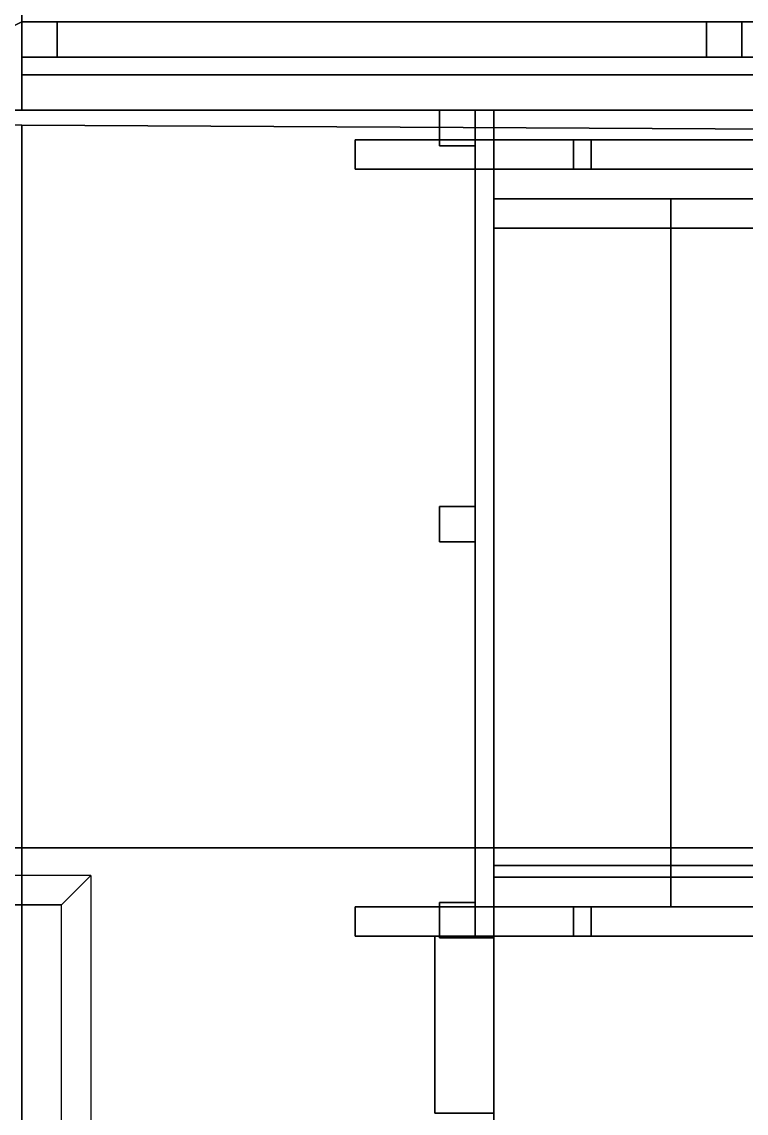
# Model space of a CAD drawing. Header units: millimetres. Extents: x 116.8 to 135.8, y -35.1 to -13.1.
# Drawn here: x 128.843 to 130.07, y -24.84 to -22.99 of the extents above; entities that cross this region are included whole.
import ezdxf

# ---------------------------------------------------------------- set-up
doc = ezdxf.new("R2010")
doc.units = ezdxf.units.MM
for name, color, linetype in [('controsoffitto', 41, 'Continuous'), ('copertura', 252, 'Continuous'), ('cromato', 251, 'Continuous'), ('Layer_riv', 41, 'Continuous'), ('marmo', 7, 'Continuous'), ('parete_interna', 7, 'Continuous'), ('pavimento', 253, 'Continuous'), ('RIVESTIMENTO', 33, 'Continuous'), ('soffitto', 41, 'Continuous'), ('vetro', 137, 'Continuous'), ('vetro_mattone', 134, 'Continuous')]:
    doc.layers.add(name, color=color, linetype=linetype)

msp = doc.modelspace()

# ---------------------------------------------------------------- linework, layer by layer
at = {"layer": 'controsoffitto'}
for points in [[(124.3971, -24.437, 5.7), (124.4471, -24.487, 5.6), (128.9102, -24.487, 5.6), (128.9602, -24.437, 5.7)], [(128.9602, -26.1624, 5.7), (128.9102, -26.1124, 5.6), (128.9102, -24.487, 5.6), (128.9602, -24.437, 5.7)], [(128.9102, -24.487, 5.6), (127.7944, -24.487, 5.6), (127.7944, -25.2997, 5.6), (128.9102, -25.2997, 5.6)]]:
    msp.add_3dface(points, dxfattribs=at)
at = {"layer": 'copertura'}
for points in [[(127.943, -20.6399, 8.1), (127.943, -23.1399, 8.1), (130.343, -23.1399, 8.1), (130.343, -20.6399, 8.1)], [(133.843, -22.4899, 5.6817), (133.843, -23.1399, 5.7), (128.843, -23.1399, 5.7), (128.843, -22.4899, 5.7)], [(128.843, -22.4899, 6), (128.843, -23.1399, 6), (133.843, -23.1399, 6), (133.843, -22.4899, 5.9817)], [(128.843, -22.4899, 5.7), (128.843, -23.1399, 5.7), (128.843, -23.1399, 6), (128.843, -22.4899, 6)], [(125.543, -23.1399, 7.8), (130.343, -23.1399, 7.8), (130.343, -23.1399, 8.1), (125.543, -23.1399, 8.1)], [(133.843, -25.6399, 6.3), (126.343, -25.6399, 6.3), (126.343, -23.1399, 6.3), (133.843, -23.1399, 6.3)], [(126.343, -23.1399, 5.7), (133.843, -23.1399, 5.7), (133.843, -23.1399, 6.3), (126.343, -23.1399, 6.3)], [(128.843, -23.1399, 5.7), (133.843, -23.1399, 5.7), (133.843, -23.1399, 6), (128.843, -23.1399, 6)]]:
    msp.add_3dface(points, dxfattribs=at)
at = {"layer": 'cromato'}
for points in [[(128.903, -23.0499), (128.903, -22.9899), (128.843, -22.9899), (128.843, -23.0499)], [(128.843, -23.0499, 5.7), (128.843, -22.9899, 5.7), (128.903, -22.9899, 5.7), (128.903, -23.0499, 5.7)], [(128.843, -23.0499), (128.843, -22.9899), (128.843, -22.9899, 5.7), (128.843, -23.0499, 5.7)], [(128.843, -22.9899), (128.903, -22.9899), (128.903, -22.9899, 5.7), (128.843, -22.9899, 5.7)], [(128.903, -22.9899), (128.903, -23.0499), (128.903, -23.0499, 5.7), (128.903, -22.9899, 5.7)], [(130.063, -23.0499), (130.063, -22.9899), (130.003, -22.9899), (130.003, -23.0499)], [(130.003, -23.0499, 5.7), (130.003, -22.9899, 5.7), (130.063, -22.9899, 5.7), (130.063, -23.0499, 5.7)], [(130.003, -23.0499), (130.003, -22.9899), (130.003, -22.9899, 5.7), (130.003, -23.0499, 5.7)], [(130.003, -22.9899), (130.063, -22.9899), (130.063, -22.9899, 5.7), (130.003, -22.9899, 5.7)], [(130.063, -22.9899), (130.063, -23.0499), (130.063, -23.0499, 5.7), (130.063, -22.9899, 5.7)], [(128.903, -23.0499, 5.7), (128.843, -23.0499, 5.7), (128.843, -23.0499), (128.903, -23.0499)], [(130.063, -23.0499, 5.7), (130.003, -23.0499, 5.7), (130.003, -23.0499), (130.063, -23.0499)], [(129.611, -23.1999, 3), (129.611, -23.1399, 3), (129.551, -23.1399, 3), (129.551, -23.1999, 3)], [(129.551, -23.1999, 5.7), (129.551, -23.1399, 5.7), (129.611, -23.1399, 5.7), (129.611, -23.1999, 5.7)], [(129.551, -23.1999, 3), (129.551, -23.1399, 3), (129.551, -23.1399, 5.7), (129.551, -23.1999, 5.7)], [(129.551, -23.1399, 3), (129.611, -23.1399, 3), (129.611, -23.1399, 5.7), (129.551, -23.1399, 5.7)], [(129.611, -23.1399, 3), (129.611, -23.1999, 3), (129.611, -23.1999, 5.7), (129.611, -23.1399, 5.7)], [(132.2003, -23.1899, 1.9475), (132.208, -23.1899, 1.9175), (129.408, -23.1899, 0.3784), (129.408, -23.1899, 0.4126)], [(129.408, -23.1899, 0.4126), (129.408, -23.1899, 0.3784), (129.408, -23.2399, 0.3784), (129.408, -23.2399, 0.4126)], [(129.408, -23.1899, 0.3784), (132.208, -23.1899, 1.9175), (132.208, -23.2399, 1.9175), (129.408, -23.2399, 0.3784)], [(132.2003, -23.2399, 1.9475), (129.408, -23.2399, 0.4126), (129.408, -23.1899, 0.4126), (132.2003, -23.1899, 1.9475)], [(132.2003, -23.1899, 2.3292), (132.208, -23.1899, 2.2992), (129.408, -23.1899, 0.76), (129.408, -23.1899, 0.7943)], [(129.408, -23.1899, 0.7943), (129.408, -23.1899, 0.76), (129.408, -23.2399, 0.76), (129.408, -23.2399, 0.7943)], [(129.408, -23.1899, 0.76), (132.208, -23.1899, 2.2992), (132.208, -23.2399, 2.2992), (129.408, -23.2399, 0.76)], [(132.2003, -23.2399, 2.3292), (129.408, -23.2399, 0.7943), (129.408, -23.1899, 0.7943), (132.2003, -23.1899, 2.3292)], [(129.778, -23.1899, -0.0183), (129.808, -23.1899, -0.0183), (129.808, -23.1899, 0.9799), (129.778, -23.1899, 0.9634)], [(129.778, -23.1899, 0.9634), (129.808, -23.1899, 0.9799), (129.808, -23.2399, 0.9799), (129.778, -23.2399, 0.9634)], [(129.778, -23.2399, -0.0183), (129.778, -23.2399, 0.9634), (129.778, -23.1899, 0.9634), (129.778, -23.1899, -0.0183)], [(129.808, -23.1899, 0.9799), (129.808, -23.1899, -0.0183), (129.808, -23.2399, -0.0183), (129.808, -23.2399, 0.9799)], [(129.611, -23.1999, 5.7), (129.551, -23.1999, 5.7), (129.551, -23.1999, 3), (129.611, -23.1999, 3)], [(129.408, -23.2399, 0.4126), (129.408, -23.2399, 0.3784), (132.208, -23.2399, 1.9175), (132.2003, -23.2399, 1.9475)], [(129.408, -23.2399, 0.7943), (129.408, -23.2399, 0.76), (132.208, -23.2399, 2.2992), (132.2003, -23.2399, 2.3292)], [(129.778, -23.2399, 0.9634), (129.808, -23.2399, 0.9799), (129.808, -23.2399, -0.0183), (129.778, -23.2399, -0.0183)], [(129.943, -23.3399, 0.1367), (129.943, -23.3399, 0.1167), (129.643, -23.3399, 0.1167), (129.643, -23.3399, 0.1367)], [(129.643, -23.3399, 0.1367), (129.643, -23.3399, 0.1167), (129.643, -24.4399, 0.1167), (129.643, -24.4399, 0.1367)], [(129.643, -23.3399, 0.1167), (129.943, -23.3399, 0.1167), (129.943, -24.4399, 0.1167), (129.643, -24.4399, 0.1167)], [(129.943, -24.4399, 0.1367), (129.643, -24.4399, 0.1367), (129.643, -23.3399, 0.1367), (129.943, -23.3399, 0.1367)], [(129.943, -23.3399, 0.1167), (129.943, -23.3399, 0.1367), (129.943, -24.4399, 0.1367), (129.943, -24.4399, 0.1167)], [(130.243, -23.3399, 0.3033), (130.243, -23.3399, 0.2833), (129.943, -23.3399, 0.2833), (129.943, -23.3399, 0.3033)], [(129.943, -23.3399, 0.3033), (129.943, -23.3399, 0.2833), (129.943, -24.4399, 0.2833), (129.943, -24.4399, 0.3033)], [(129.943, -23.3399, 0.2833), (130.243, -23.3399, 0.2833), (130.243, -24.4399, 0.2833), (129.943, -24.4399, 0.2833)], [(130.243, -24.4399, 0.3033), (129.943, -24.4399, 0.3033), (129.943, -23.3399, 0.3033), (130.243, -23.3399, 0.3033)], [(129.611, -23.8714), (129.611, -23.8114), (129.551, -23.8114), (129.551, -23.8714)], [(129.551, -23.8714, 5.7), (129.551, -23.8114, 5.7), (129.611, -23.8114, 5.7), (129.611, -23.8714, 5.7)], [(129.551, -23.8714, 3), (129.551, -23.8114, 3), (129.551, -23.8114, 5.7), (129.551, -23.8714, 5.7)], [(129.551, -23.8114, 3), (129.611, -23.8114, 3), (129.611, -23.8114, 5.7), (129.551, -23.8114, 5.7)], [(129.611, -23.8114, 3), (129.611, -23.8714, 3), (129.611, -23.8714, 5.7), (129.611, -23.8114, 5.7)], [(129.611, -23.8714, 5.7), (129.551, -23.8714, 5.7), (129.551, -23.8714, 3), (129.611, -23.8714, 3)], [(129.943, -24.3899, 0.1367), (129.943, -24.3899, 0.1167), (129.643, -24.3899, 0.1167), (129.643, -24.3899, 0.1367)], [(129.643, -24.3899, 0.1367), (129.643, -24.3899, 0.1167), (129.643, -24.4199, 0.1167), (129.643, -24.4199, 0.1367)], [(129.643, -24.3899, 0.1167), (129.943, -24.3899, 0.1167), (129.943, -24.4199, 0.1167), (129.643, -24.4199, 0.1167)], [(129.943, -24.4199, 0.1367), (129.643, -24.4199, 0.1367), (129.643, -24.3899, 0.1367), (129.943, -24.3899, 0.1367)], [(129.943, -24.3899, 0.1167), (129.943, -24.3899, 0.1367), (129.943, -24.4199, 0.1367), (129.943, -24.4199, 0.1167)], [(130.243, -24.3899, 0.3033), (130.243, -24.3899, 0.2833), (129.943, -24.3899, 0.2833), (129.943, -24.3899, 0.3033)], [(129.943, -24.3899, 0.3033), (129.943, -24.3899, 0.2833), (129.943, -24.4199, 0.2833), (129.943, -24.4199, 0.3033)], [(129.943, -24.3899, 0.2833), (130.243, -24.3899, 0.2833), (130.243, -24.4199, 0.2833), (129.943, -24.4199, 0.2833)], [(130.243, -24.4199, 0.3033), (129.943, -24.4199, 0.3033), (129.943, -24.3899, 0.3033), (130.243, -24.3899, 0.3033)], [(129.643, -24.4199, 0.1367), (129.643, -24.4199, 0.1167), (129.943, -24.4199, 0.1167), (129.943, -24.4199, 0.1367)], [(129.943, -24.4199, 0.3033), (129.943, -24.4199, 0.2833), (130.243, -24.4199, 0.2833), (130.243, -24.4199, 0.3033)], [(129.643, -24.4399, 0.1367), (129.643, -24.4399, 0.1167), (129.943, -24.4399, 0.1167), (129.943, -24.4399, 0.1367)], [(129.943, -24.4399, 0.3033), (129.943, -24.4399, 0.2833), (130.243, -24.4399, 0.2833), (130.243, -24.4399, 0.3033)], [(132.2003, -24.4899, 1.9475), (132.208, -24.4899, 1.9175), (129.408, -24.4899, 0.3784), (129.408, -24.4899, 0.4126)], [(129.408, -24.4899, 0.3784), (132.208, -24.4899, 1.9175), (132.208, -24.5399, 1.9175), (129.408, -24.5399, 0.3784)], [(132.2003, -24.5399, 1.9475), (129.408, -24.5399, 0.4126), (129.408, -24.4899, 0.4126), (132.2003, -24.4899, 1.9475)], [(132.2003, -24.4899, 2.3292), (132.208, -24.4899, 2.2992), (129.408, -24.4899, 0.76), (129.408, -24.4899, 0.7943)], [(129.408, -24.4899, 0.76), (132.208, -24.4899, 2.2992), (132.208, -24.5399, 2.2992), (129.408, -24.5399, 0.76)], [(132.2003, -24.5399, 2.3292), (129.408, -24.5399, 0.7943), (129.408, -24.4899, 0.7943), (132.2003, -24.4899, 2.3292)], [(129.408, -24.4899, 0.4126), (129.408, -24.4899, 0.3784), (129.408, -24.5399, 0.3784), (129.408, -24.5399, 0.4126)], [(129.408, -24.4899, 0.7943), (129.408, -24.4899, 0.76), (129.408, -24.5399, 0.76), (129.408, -24.5399, 0.7943)], [(129.611, -24.5429, 3), (129.611, -24.4829, 3), (129.551, -24.4829, 3), (129.551, -24.5429, 3)], [(129.551, -24.5429, 5.7), (129.551, -24.4829, 5.7), (129.611, -24.4829, 5.7), (129.611, -24.5429, 5.7)], [(129.551, -24.5429, 3), (129.551, -24.4829, 3), (129.551, -24.4829, 5.7), (129.551, -24.5429, 5.7)], [(129.551, -24.4829, 3), (129.611, -24.4829, 3), (129.611, -24.4829, 5.7), (129.551, -24.4829, 5.7)], [(129.611, -24.4829, 3), (129.611, -24.5429, 3), (129.611, -24.5429, 5.7), (129.611, -24.4829, 5.7)], [(129.778, -24.4899, -0.0183), (129.808, -24.4899, -0.0183), (129.808, -24.4899, 0.9799), (129.778, -24.4899, 0.9634)], [(129.778, -24.4899, 0.9634), (129.808, -24.4899, 0.9799), (129.808, -24.5399, 0.9799), (129.778, -24.5399, 0.9634)], [(129.778, -24.5399, -0.0183), (129.778, -24.5399, 0.9634), (129.778, -24.4899, 0.9634), (129.778, -24.4899, -0.0183)], [(129.808, -24.4899, 0.9799), (129.808, -24.4899, -0.0183), (129.808, -24.5399, -0.0183), (129.808, -24.5399, 0.9799)], [(129.408, -24.5399, 0.4126), (129.408, -24.5399, 0.3784), (132.208, -24.5399, 1.9175), (132.2003, -24.5399, 1.9475)], [(129.408, -24.5399, 0.7943), (129.408, -24.5399, 0.76), (132.208, -24.5399, 2.2992), (132.2003, -24.5399, 2.3292)], [(129.611, -24.5429, 5.7), (129.551, -24.5429, 5.7), (129.551, -24.5429, 3), (129.611, -24.5429, 3)], [(129.778, -24.5399, 0.9634), (129.808, -24.5399, 0.9799), (129.808, -24.5399, -0.0183), (129.778, -24.5399, -0.0183)]]:
    msp.add_3dface(points, dxfattribs=at)
at = {"layer": 'Layer_riv'}
for points in [[(129.943, -23.2899, 0.1667), (129.943, -23.2899, 0.1367), (129.643, -23.2899, 0.1367), (129.643, -23.2899, 0.1667)], [(129.643, -23.2899, 0.1667), (129.643, -23.2899, 0.1367), (129.643, -24.4899, 0.1367), (129.643, -24.4899, 0.1667)], [(129.643, -23.2899, 0.1367), (129.943, -23.2899, 0.1367), (129.943, -24.4899, 0.1367), (129.643, -24.4899, 0.1367)], [(129.943, -24.4899, 0.1667), (129.643, -24.4899, 0.1667), (129.643, -23.2899, 0.1667), (129.943, -23.2899, 0.1667)], [(129.943, -23.2899, 0.1367), (129.943, -23.2899, 0.1667), (129.943, -24.4899, 0.1667), (129.943, -24.4899, 0.1367)], [(130.243, -23.2899, 0.3333), (130.243, -23.2899, 0.3033), (129.943, -23.2899, 0.3033), (129.943, -23.2899, 0.3333)], [(129.943, -23.2899, 0.3333), (129.943, -23.2899, 0.3033), (129.943, -24.4899, 0.3033), (129.943, -24.4899, 0.3333)], [(129.943, -23.2899, 0.3033), (130.243, -23.2899, 0.3033), (130.243, -24.4899, 0.3033), (129.943, -24.4899, 0.3033)], [(130.243, -24.4899, 0.3333), (129.943, -24.4899, 0.3333), (129.943, -23.2899, 0.3333), (130.243, -23.2899, 0.3333)], [(129.643, -24.4899, 0.1667), (129.643, -24.4899, 0.1367), (129.943, -24.4899, 0.1367), (129.943, -24.4899, 0.1667)], [(129.943, -24.4899, 0.3333), (129.943, -24.4899, 0.3033), (130.243, -24.4899, 0.3033), (130.243, -24.4899, 0.3333)]]:
    msp.add_3dface(points, dxfattribs=at)
at = {"layer": 'marmo'}
for points in [[(128.843, -18.1399, -0.0183), (128.843, -22.9899, -0.0183), (128.543, -23.1399, -0.0183), (128.543, -18.4399, -0.0183)], [(128.543, -18.4399), (128.543, -23.1399), (128.843, -22.9899), (128.843, -18.1399)], [(128.843, -22.9899, -0.0183), (128.843, -18.1399, -0.0183), (128.843, -18.1399), (128.843, -22.9899)], [(128.543, -23.1399, -0.0183), (133.543, -23.1399, -0.0183), (133.843, -22.9899, -0.0183), (128.843, -22.9899, -0.0183)], [(128.843, -22.9899), (133.843, -22.9899), (133.543, -23.1399), (128.543, -23.1399)], [(128.543, -23.1399), (128.843, -22.9899), (128.843, -22.9899, -0.0183), (128.543, -23.1399, -0.0183)], [(128.843, -22.9899, -0.0183), (133.843, -22.9899, -0.0183), (133.843, -22.9899), (128.843, -22.9899)], [(133.543, -23.1399, -0.0183), (128.543, -23.1399, -0.0183), (128.543, -23.1399), (133.543, -23.1399)]]:
    msp.add_3dface(points, dxfattribs=at)
at = {"layer": 'parete_interna'}
for points in [[(130.343, -20.6399, 7.8), (130.343, -23.1399, 7.8), (127.943, -23.1399, 7.8), (127.943, -20.6399, 7.8)], [(129.643, -23.1399, 3), (128.543, -23.1399, 3), (128.543, -23.1399, 2.7), (129.643, -23.1399, 2.7)], [(129.643, -24.6649, 2.7), (129.643, -23.1399, 2.7), (129.643, -23.1399, 3), (129.643, -24.6649, 3)], [(129.543, -24.5399, 5.7), (129.543, -24.8399, 5.7), (129.643, -24.8399, 5.7), (129.643, -24.5399, 5.7)], [(129.543, -24.5399, 3), (129.543, -24.8399, 3), (129.543, -24.8399, 5.7), (129.543, -24.5399, 5.7)], [(129.643, -24.5399, 5.7), (129.543, -24.5399, 5.7), (129.543, -24.5399, 3), (129.643, -24.5399, 3)], [(129.643, -24.5399, 3), (129.643, -24.8399, 3), (129.543, -24.8399, 3), (129.543, -24.5399, 3)], [(129.643, -24.8399, 3), (129.643, -24.5399, 3), (129.643, -24.5399, 5.7), (129.643, -24.8399, 5.7)], [(129.643, -26.1899, 2.7), (129.643, -24.6649, 2.7), (129.643, -24.6649, 3), (129.643, -26.1899, 3)], [(129.543, -24.8399, 3), (129.643, -24.8399, 3), (129.643, -24.8399, 5.7), (129.543, -24.8399, 5.7)]]:
    msp.add_3dface(points, dxfattribs=at)
at = {"layer": 'pavimento'}
for points in [[(128.843, -23.1649, -0.0183), (128.843, -28.0024, -0.0183), (124.143, -27.9899, -0.0183), (124.143, -23.1399, -0.0183)], [(124.143, -23.1399), (124.143, -27.9899), (128.843, -28.0024), (128.843, -23.1649)], [(128.843, -23.1649), (124.143, -23.1399), (124.143, -23.1399, -0.0183), (128.843, -23.1649, -0.0183)], [(124.143, -23.1399, 3), (124.143, -27.8399, 3), (129.643, -27.8399, 3), (129.643, -23.1399, 3)], [(128.843, -28.0024, -0.0183), (128.843, -23.1649, -0.0183), (128.843, -23.1649), (128.843, -28.0024)], [(133.543, -23.1899, -0.0183), (133.543, -28.0149, -0.0183), (128.843, -28.0024, -0.0183), (128.843, -23.1649, -0.0183)], [(128.843, -23.1649), (128.843, -28.0024), (133.543, -28.0149), (133.543, -23.1899)], [(128.843, -23.1649, -0.0183), (128.843, -28.0024, -0.0183), (128.843, -28.0024), (128.843, -23.1649)], [(133.543, -23.1899), (128.843, -23.1649), (128.843, -23.1649, -0.0183), (133.543, -23.1899, -0.0183)]]:
    msp.add_3dface(points, dxfattribs=at)
at = {"layer": 'RIVESTIMENTO'}
for points in [[(128.843, -18.1399), (128.543, -18.1399), (128.543, -23.1399), (128.843, -23.1399)], [(128.843, -23.1399, 7.8), (128.843, -23.1399), (128.543, -23.1399), (128.543, -23.1399, 7.8)]]:
    msp.add_3dface(points, dxfattribs=at)
at = {"layer": 'soffitto'}
for points in [[(129.643, -23.1399, 2.7), (129.643, -27.8399, 2.7), (124.143, -27.8399, 2.7), (124.143, -23.1399, 2.7)], [(126.343, -23.1399, 5.7), (130.093, -23.1399, 5.7), (130.093, -24.3899, 5.7), (126.343, -24.3899, 5.7)], [(126.343, -24.3899, 5.7), (130.093, -24.3899, 5.7), (130.093, -25.6399, 5.7), (126.343, -25.6399, 5.7)]]:
    msp.add_3dface(points, dxfattribs=at)
at = {"layer": 'vetro'}
for points in [[(133.543, -23.0799), (133.543, -23.0499), (128.843, -23.0499), (128.843, -23.0799)], [(128.843, -23.0799, 5.7), (128.843, -23.0499, 5.7), (133.543, -23.0499, 5.7), (133.543, -23.0799, 5.7)], [(128.843, -23.0799), (128.843, -23.0499), (128.843, -23.0499, 5.7), (128.843, -23.0799, 5.7)], [(128.843, -23.0499), (133.543, -23.0499), (133.543, -23.0499, 5.7), (128.843, -23.0499, 5.7)], [(133.543, -23.0799, 5.7), (128.843, -23.0799, 5.7), (128.843, -23.0799), (133.543, -23.0799)]]:
    msp.add_3dface(points, dxfattribs=at)
at = {"layer": 'vetro_mattone'}
for points in [[(129.643, -23.1399, 3), (129.643, -24.5429, 3), (129.611, -24.5429, 3), (129.611, -23.1399, 3)], [(129.611, -23.1399, 5.7), (129.611, -24.5429, 5.7), (129.643, -24.5429, 5.7), (129.643, -23.1399, 5.7)], [(129.611, -23.1399, 3), (129.611, -24.5429, 3), (129.611, -24.5429, 5.7), (129.611, -23.1399, 5.7)], [(129.643, -23.1399, 5.7), (129.611, -23.1399, 5.7), (129.611, -23.1399, 3), (129.643, -23.1399, 3)], [(129.643, -24.5429, 3), (129.643, -23.1399, 3), (129.643, -23.1399, 5.7), (129.643, -24.5429, 5.7)], [(129.611, -24.5429, 3), (129.643, -24.5429, 3), (129.643, -24.5429, 5.7), (129.611, -24.5429, 5.7)]]:
    msp.add_3dface(points, dxfattribs=at)

doc.saveas('drawing.dxf')
